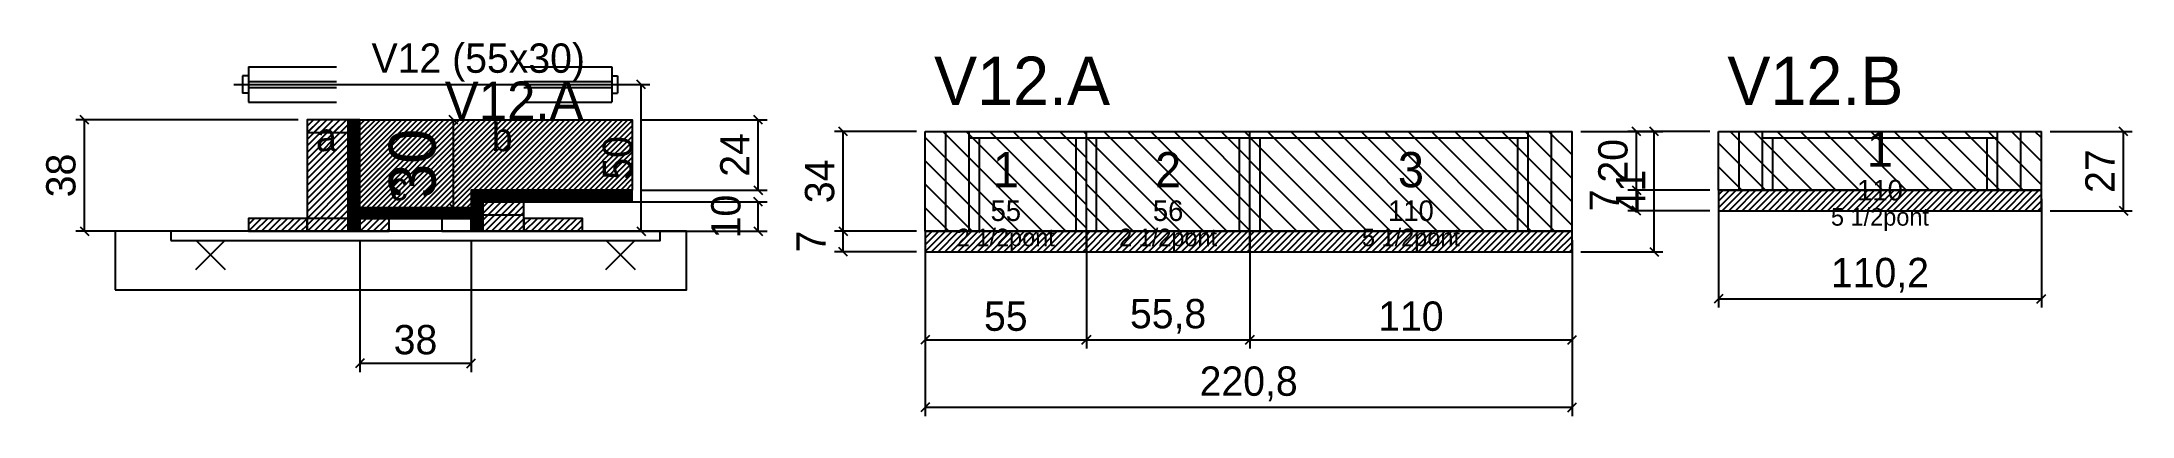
# Model space of a CAD drawing. Extents: x -69 to 645, y -97 to 31.
import ezdxf
from ezdxf.enums import TextEntityAlignment as Align

# ---------------------------------------------------------------- set-up
doc = ezdxf.new("R2010")
doc.units = 0
for name, color, linetype in [('5', 5, 'Continuous'), ('barrote', 126, 'Continuous'), ('CONCRETO', 251, 'Continuous'), ('COTA', 241, 'Continuous'), ('Cota Seção (2x)', 241, 'Continuous'), ('detalhes', 7, 'Continuous'), ('Hachura', 251, 'Continuous'), ('Madeira', 126, 'Continuous'), ('NOMENCLATURA', 7, 'Continuous'), ('Painéis', 200, 'Continuous'), ('presilha', 224, 'Continuous'), ('Reaproveitamento', 30, 'Continuous'), ('SARR_2.2x7', 40, 'Continuous'), ('SARR_3.5x7', 81, 'Continuous'), ('SCO-___-LAJ', 224, 'Continuous'), ('TENSOR', 224, 'Continuous'), ('texto', 7, 'Continuous'), ('Texto Seção', 7, 'Continuous')]:
    doc.layers.add(name, color=color, linetype=linetype)
doc.dimstyles.new('PAINEL', dxfattribs={"dimtxt": 10, "dimasz": 3, "dimexe": 3, "dimexo": 3, "dimgap": 3, "dimtad": 1, "dimblk": 'OBLIQUE', "dimblk1": 'OBLIQUE', "dimcen": 2.5, "dimclrd": 4, "dimclre": 4, "dimclrt": 240, "dimazin": 3, "dimtfac": 1, "dimtmove": 0, "dimatfit": 3})
doc.dimstyles.new('SECAO2X', dxfattribs={"dimtxt": 16, "dimasz": 3, "dimexe": 3, "dimexo": 3, "dimgap": 3, "dimtad": 1, "dimblk": 'OBLIQUE', "dimblk1": 'OBLIQUE', "dimcen": 2.5, "dimclrd": 4, "dimclre": 4, "dimclrt": 240, "dimazin": 3, "dimtfac": 1, "dimtmove": 0, "dimatfit": 3})

# ---------------------------------------------------------------- blocks, each defined once
blk = doc.blocks.new('_OBLIQUE')
at = {"color": 0, "linetype": 'BYBLOCK'}
blk.add_line((-0.5, -0.5), (0.5, 0.5), dxfattribs=at)

msp = doc.modelspace()

# ---------------------------------------------------------------- hatches: boundary and pattern name
at = {"layer": 'COTA'}
h = msp.add_hatch(dxfattribs=at)
h.set_pattern_fill('ANSI31', scale=0.4)
h.paths.add_polyline_path([(40, -26), (40, 4), (133, 4), (133, -20), (78, -20), (78, -26)])
h = msp.add_hatch(dxfattribs=at)
h.set_pattern_fill('ANSI31', scale=0.5)
h.paths.add_polyline_path([(503.8, -27), (614, -27), (614, -20), (503.8, -20)])
h = msp.add_hatch(dxfattribs=at)
h.set_pattern_fill('ANSI31', scale=0.5)
h.paths.add_polyline_path([(233, -41), (288, -41), (288, -34), (233, -34)])
h = msp.add_hatch(dxfattribs=at)
h.set_pattern_fill('ANSI31', scale=0.5)
h.paths.add_polyline_path([(288, -41), (343.8, -41), (343.8, -34), (288, -34)])
h = msp.add_hatch(dxfattribs=at)
h.set_pattern_fill('ANSI31', scale=0.5)
h.paths.add_polyline_path([(343.8, -41), (453.8, -41), (453.8, -34), (343.8, -34)])
at = {"layer": 'Hachura'}
h = msp.add_hatch(dxfattribs=at)
h.set_pattern_fill('ANSI31', scale=0.5)
h.paths.add_polyline_path([(22, -34), (36, -34), (36, 4), (22, 4)])
h = msp.add_hatch(dxfattribs=at)
h.set_pattern_fill('ANSI31', scale=0.5)
h.paths.add_polyline_path([(22, -0.4), (36, -0.4), (36, 4), (22, 4)])
h = msp.add_hatch(dxfattribs=at)
h.set_pattern_fill('SOLID')
h.paths.add_polyline_path([(36, -34), (40, -34), (40, 4), (36, 4)])
h = msp.add_hatch(dxfattribs=at)
h.set_pattern_fill('SOLID')
h.paths.add_polyline_path([(78, -24), (133, -24), (133, -20), (78, -20)])
h = msp.add_hatch(dxfattribs=at)
h.set_pattern_fill('SOLID')
h.paths.add_polyline_path([(40, -29.6), (78, -29.6), (78, -26), (40, -26)])
h = msp.add_hatch(dxfattribs=at)
h.set_pattern_fill('SOLID')
h.paths.add_polyline_path([(78, -34), (82, -34), (82, -24), (78, -24)])
h = msp.add_hatch(dxfattribs=at)
h.set_pattern_fill('ANSI31', scale=0.5)
h.paths.add_polyline_path([(82, -34), (96, -34), (96, -24), (82, -24)])
h = msp.add_hatch(dxfattribs=at)
h.set_pattern_fill('ANSI31', scale=0.5)
h.paths.add_polyline_path([(82, -28.4), (96, -28.4), (96, -24), (82, -24)])
h = msp.add_hatch(dxfattribs=at)
h.set_pattern_fill('ANSI31', scale=0.5)
h.paths.add_polyline_path([(2, -34), (22, -34), (22, -29.6), (2, -29.6)])
h = msp.add_hatch(dxfattribs=at)
h.set_pattern_fill('ANSI31', scale=0.5)
h.paths.add_polyline_path([(40, -34), (50, -34), (50, -29.6), (40, -29.6)])
h = msp.add_hatch(dxfattribs=at)
h.set_pattern_fill('ANSI31', scale=0.5)
h.paths.add_polyline_path([(96, -34), (116, -34), (116, -29.6), (96, -29.6)])

# ---------------------------------------------------------------- linework, layer by layer
for p, q in [((2, 22), (32, 22)), ((2, 22), (2, 10)), ((96, 22), (126, 22)), ((126, 22), (126, 10)), ((0, 19), (0, 13)), ((2, 19), (0, 19)), ((2, 17), (32, 17)), ((2, 15), (32, 15)), ((96, 17), (126, 17)), ((96, 15), (126, 15)), ((126, 19), (128, 19)), ((128, 19), (128, 13)), ((2, 13), (0, 13)), ((2, 10), (32, 10)), ((96, 10), (126, 10)), ((126, 13), (128, 13))]:
    msp.add_line(p, q)
at = {"layer": 'barrote'}
msp.add_lwpolyline([(-43.5, -54), (151.5, -54), (151.5, -34), (-43.5, -34)], close=True, dxfattribs=at)
at = {"layer": 'CONCRETO'}
msp.add_lwpolyline([(40, -26), (40, 4), (133, 4), (133, -20), (78, -20), (78, -26)], close=True, dxfattribs=at)
at = {"layer": 'Madeira'}
for points in [[(22, -34), (36, -34), (36, 4), (22, 4)], [(22, -0.4), (36, -0.4), (36, 4), (22, 4)], [(82, -34), (96, -34), (96, -24), (82, -24)], [(82, -28.4), (96, -28.4), (96, -24), (82, -24)], [(2, -34), (22, -34), (22, -29.6), (2, -29.6)], [(22, -34), (36, -34), (36, -29.6), (22, -29.6)], [(40, -34), (50, -34), (50, -29.6), (40, -29.6)], [(68, -34), (78, -34), (78, -29.6), (68, -29.6)], [(96, -34), (116, -34), (116, -29.6), (96, -29.6)]]:
    msp.add_lwpolyline(points, close=True, dxfattribs=at)
at = {"layer": 'Painéis'}
for p, q in [((233, 0), (288, 0)), ((233, -34), (233, 0)), ((288, -34), (288, 0)), ((288, -34), (288, 0)), ((288, 0), (343.8, 0)), ((288, -34), (288, 0)), ((343.8, -34), (343.8, 0)), ((343.8, -34), (343.8, 0)), ((343.8, 0), (453.8, 0)), ((343.8, -34), (343.8, 0)), ((453.8, -34), (453.8, 0)), ((503.8, 0), (614, 0)), ((503.8, -20), (503.8, 0)), ((614, -20), (614, 0)), ((503.8, -20), (614, -20)), ((233, -34), (288, -34)), ((288, -34), (343.8, -34)), ((343.8, -34), (453.8, -34))]:
    msp.add_line(p, q, dxfattribs=at)
for points in [[(36, -34), (40, -34), (40, 4), (36, 4)], [(78, -24), (133, -24), (133, -20), (78, -20)], [(40, -29.6), (78, -29.6), (78, -26), (40, -26)], [(78, -34), (82, -34), (82, -24), (78, -24)]]:
    msp.add_lwpolyline(points, close=True, dxfattribs=at)
at = {"layer": 'presilha'}
for p, q in [((-16, -47), (-6, -37)), ((-16, -37), (-6, -47)), ((124, -47), (134, -37)), ((124, -37), (134, -47))]:
    msp.add_line(p, q, dxfattribs=at)
at = {"layer": 'Reaproveitamento', "color": 30}
for p, q in [((273, -34), (239, 0)), ((281, -34), (247, 0)), ((288, -33), (255, 0)), ((288, -25), (263, 0)), ((288, -17), (271, 0)), ((288, -9), (279, 0)), ((288, -1), (287, 0)), ((328, -34), (294, 0)), ((336, -34), (302, 0)), ((343.8, -33.8), (310, 0)), ((343.8, -25.8), (318, 0)), ((343.8, -17.8), (326, 0)), ((343.8, -9.8), (334, 0)), ((343.8, -1.8), (342, 0)), ((383.8, -34), (349.8, 0)), ((391.8, -34), (357.8, 0)), ((399.8, -34), (365.8, 0)), ((407.8, -34), (373.8, 0)), ((415.8, -34), (381.8, 0)), ((423.8, -34), (389.8, 0)), ((431.8, -34), (397.8, 0)), ((439.8, -34), (405.8, 0)), ((447.8, -34), (413.8, 0)), ((453.8, -32), (421.8, 0)), ((453.8, -24), (429.8, 0)), ((453.8, -16), (437.8, 0)), ((453.8, -8), (445.8, 0)), ((453.8, 0), (453.8, 0)), ((527.8, -20), (507.8, 0)), ((535.8, -20), (515.8, 0)), ((543.8, -20), (523.8, 0)), ((551.8, -20), (531.8, 0)), ((559.8, -20), (539.8, 0)), ((567.8, -20), (547.8, 0)), ((575.8, -20), (555.8, 0)), ((583.8, -20), (563.8, 0)), ((591.8, -20), (571.8, 0)), ((599.8, -20), (579.8, 0)), ((607.8, -20), (587.8, 0)), ((614, -18.2), (595.8, 0)), ((614, -10.2), (603.8, 0)), ((614, -2.2), (611.8, 0)), ((265, -34), (233, -2)), ((320, -34), (288, -2)), ((375.8, -34), (343.8, -2)), ((519.8, -20), (503.8, -4)), ((257, -34), (233, -10)), ((312, -34), (288, -10)), ((367.8, -34), (343.8, -10)), ((511.8, -20), (503.8, -12)), ((249, -34), (233, -18)), ((304, -34), (288, -18)), ((359.8, -34), (343.8, -18)), ((503.8, -20), (503.8, -20)), ((241, -34), (233, -26)), ((296, -34), (288, -26)), ((351.8, -34), (343.8, -26)), ((233, -34), (233, -34)), ((288, -34), (288, -34)), ((343.8, -34), (343.8, -34))]:
    msp.add_line(p, q, dxfattribs=at)
at = {"layer": 'SARR_2.2x7'}
for p, q in [((240, -34), (240, 0)), ((446.8, -34), (446.8, 0)), ((510.8, -20), (510.8, 0)), ((607, -20), (607, 0)), ((248, -2.2), (288, -2.2)), ((288, -2.2), (343.8, -2.2)), ((343.8, -2.2), (438.8, -2.2)), ((518.8, -2.2), (599, -2.2))]:
    msp.add_line(p, q, dxfattribs=at)
at = {"layer": 'SARR_3.5x7'}
for p, q in [((248, -34), (248, 0)), ((288, -34), (288, 0)), ((288, -34), (288, 0)), ((343.8, -34), (343.8, 0)), ((343.8, -34), (343.8, 0)), ((438.8, -34), (438.8, 0)), ((518.8, -20), (518.8, 0)), ((599, -20), (599, 0)), ((251.5, -34), (251.5, -2.2)), ((284.5, -34), (284.5, -2.2)), ((291.5, -34), (291.5, -2.2)), ((340.3, -34), (340.3, -2.2)), ((347.3, -34), (347.3, -2.2)), ((435.3, -34), (435.3, -2.2)), ((522.3, -20), (522.3, -2.2)), ((595.5, -20), (595.5, -2.2)), ((518.8, -20), (522.3, -20)), ((595.5, -20), (599, -20)), ((248, -34), (251.5, -34)), ((284.5, -34), (288, -34)), ((288, -34), (291.5, -34)), ((340.3, -34), (343.8, -34)), ((343.8, -34), (347.3, -34)), ((435.3, -34), (438.8, -34))]:
    msp.add_line(p, q, dxfattribs=at)
at = {"layer": 'SCO-___-LAJ'}
for points in [[(503.8, -27), (614, -27), (614, -20), (503.8, -20)], [(-24.5, -37.2), (142.5, -37.2), (142.5, -34), (-24.5, -34)], [(233, -41), (288, -41), (288, -34), (233, -34)], [(288, -41), (343.8, -41), (343.8, -34), (288, -34)], [(343.8, -41), (453.8, -41), (453.8, -34), (343.8, -34)]]:
    msp.add_lwpolyline(points, close=True, dxfattribs=at)
at = {"layer": 'TENSOR'}
msp.add_line((-3, 16), (131, 16), dxfattribs=at)

# ---------------------------------------------------------------- texts
at = {"layer": '5'}
for s, height, p in [('1', 12, (558.9, -6)), ('1', 12, (260.5, -13)), ('2', 12, (315.9, -13)), ('3', 12, (398.8, -13)), ('110', 7, (558.9, -20)), ('55', 7, (260.5, -27)), ('56', 7, (315.9, -27)), ('110', 7, (398.8, -27))]:
    msp.add_text(s, height=height, dxfattribs=at).set_placement(p, align=Align.MIDDLE_CENTER)
at = {"layer": 'detalhes'}
for s, p in [('a', (25, -6.7)), ('b', (85, -6.7)), ('c', (50, -23.5))]:
    msp.add_text(s, height=9.6, dxfattribs=at).set_placement(p)
at = {"layer": 'NOMENCLATURA'}
for s, p in [('V12.A', (236, 9)), ('V12.B', (506.8, 9))]:
    msp.add_text(s, height=16.5, dxfattribs=at).set_placement(p)
at = {"layer": 'texto', "char_height": 6, "attachment_point": 5}
for s, insert in [('5 1/2pont', (558.9, -30)), ('2 1/2pont', (260.5, -37)), ('2 1/2pont', (315.9, -37)), ('5 1/2pont', (398.8, -37))]:
    msp.add_mtext(s, dxfattribs=dict(at, insert=insert))
at = {"layer": 'Texto Seção'}
for s, height, p in [('V12 (55x30)', 10, (44, 20)), ('V12.A', 13, (69, 4))]:
    msp.add_text(s, height=height, dxfattribs=at).set_placement(p)

# ---------------------------------------------------------------- dimensions: what is measured, and where the dimension line sits
at = {"layer": 'COTA'}
for base, p1, p2 in [((136, -34), (96, -34), (96, 16)), ((-54, -34), (2, -34), (22, 4)), ((176, -20), (133, -20), (133, 4)), ((205, -34), (233, -34), (233, 0)), ((481.8, -41), (453.8, -41), (453.8, 0)), ((475.8, -20), (503.8, -20), (503.8, 0)), ((642, -27), (614, -27), (614, 0)), ((475.8, -27), (503.8, -27), (503.8, -20)), ((176, -34), (96, -34), (96, -24)), ((205, -41), (233, -41), (233, -34))]:
    msp.add_linear_dim(base=base, p1=p1, p2=p2, angle=90, dimstyle='PAINEL', dxfattribs=at).render()
for base, p1, p2 in [((503.8, -57), (503.8, -20), (614, -20)), ((40, -79), (40, -34), (78, -34)), ((233, -71), (233, -34), (288, -34)), ((233, -94), (233, -34), (453.8, -34)), ((288, -71), (288, -34), (343.8, -34)), ((343.8, -71), (343.8, -34), (453.8, -34))]:
    msp.add_linear_dim(base=base, p1=p1, p2=p2, dimstyle='PAINEL', dxfattribs=at).render()
at = {"layer": 'Cota Seção (2x)'}
msp.add_linear_dim(base=(72, -26), p1=(40, -26), p2=(40, 4), angle=90, dimstyle='SECAO2X', dxfattribs=at).render()

doc.saveas('drawing.dxf')
